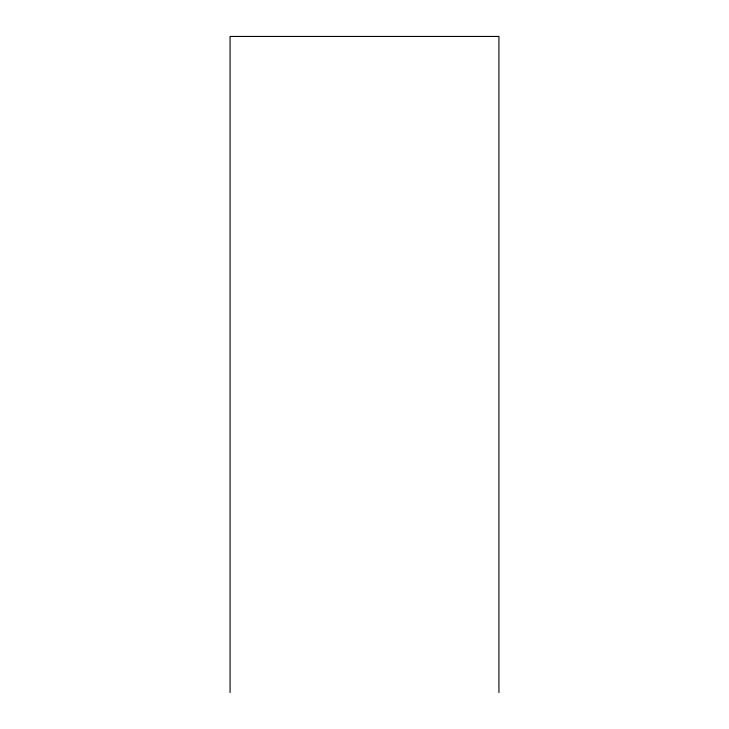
<?xml version="1.0" encoding="UTF-8"?>
<svg xmlns="http://www.w3.org/2000/svg" width="729" height="729" viewBox="0 0 729 729"><rect width="100%" height="100%" fill="white"/><g stroke="black" fill="none" stroke-linecap="round" stroke-linejoin="round"><path stroke-width="1.09" d="M498.928 692.55L498.928 36.45L230.072 36.45L230.072 692.55"/></g></svg>
